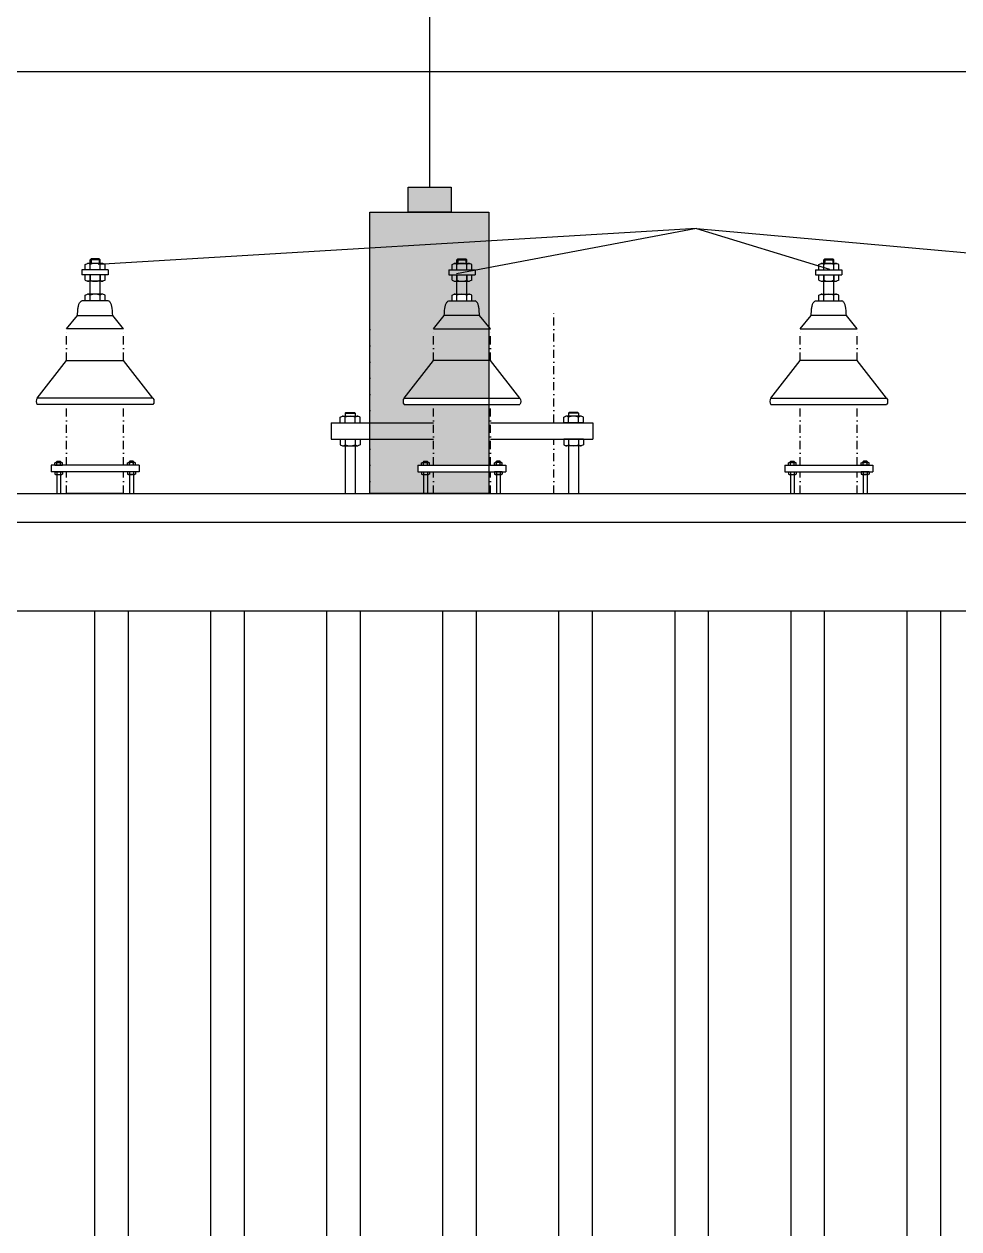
# Model space of a CAD drawing. Header units: inches. Extents: x -246336 to 136055, y -106871 to 69513.
# Drawn here: x -211009 to -210426, y 9566 to 10316 of the extents above; entities that cross this region are included whole.
import ezdxf

# ---------------------------------------------------------------- set-up
doc = ezdxf.new("R2010")
doc.units = ezdxf.units.IN
doc.header["$MEASUREMENT"] = 0
doc.linetypes.add('DASHDOTX2', pattern=[2, 1, -0.5, 0, -0.5])
doc.layers.add('XA-TT1', color=7, linetype='Continuous')

msp = doc.modelspace()

# ---------------------------------------------------------------- hatches: boundary and pattern name
h = msp.add_hatch(color=256)
h.paths.add_polyline_path([(-211193.232, 10199.224), (-211267.214, 10199.224), (-211267.214, 10068.163), (-211193.232, 10068.163)])
h.paths.add_polyline_path([(-211216.689, 10214.962), (-211243.532, 10214.962), (-211243.532, 10199.224), (-211216.689, 10199.224)])
h.paths.add_polyline_path([(-211193.232, 10068.163), (-211267.214, 10068.163), (-211267.214, 10057.867), (-211193.232, 10057.867)])
h.paths.add_polyline_path([(-211193.232, 10057.867), (-211267.214, 10057.867), (-211267.214, 10023.994), (-211193.232, 10023.994)])
h.paths.add_polyline_path([(-210742.424, 10214.962), (-210769.267, 10214.962), (-210769.267, 10199.224), (-210742.424, 10199.224)])
h.paths.add_polyline_path([(-210718.98, 10199.224), (-210792.962, 10199.224), (-210792.962, 10176.938), (-210718.98, 10181.366)])
h.paths.add_polyline_path([(-210743.887, 10163.355), (-210741.851, 10163.355), (-210741.851, 10166.813), (-210740.435, 10167.414, -0.0281686), (-210740.179, 10167.414), (-210738.762, 10167.414), (-210738.762, 10169.655), (-210738.169, 10170.249), (-210733.176, 10170.249), (-210732.582, 10169.655), (-210732.585, 10169.655), (-210732.585, 10167.414), (-210731.166, 10167.414, -0.0281686), (-210730.91, 10167.414), (-210729.493, 10166.813), (-210729.493, 10163.355), (-210727.457, 10163.355), (-210727.457, 10163.028), (-210718.98, 10164.631), (-210718.98, 10181.366), (-210792.962, 10176.938), (-210792.962, 10068.163), (-210753.44, 10068.163), (-210753.44, 10079.395), (-210771.708, 10079.395, -0.3135805), (-210771.708, 10083.513), (-210753.44, 10106.875), (-210753.44, 10126.646), (-210746.7, 10134.996), (-210746.602, 10136.247), (-210746.512, 10137.315), (-210746.425, 10138.224), (-210746.34, 10138.997), (-210746.254, 10139.658), (-210746.164, 10140.228), (-210746.067, 10140.731), (-210745.961, 10141.19), (-210745.842, 10141.625), (-210745.701, 10142.039), (-210745.53, 10142.435), (-210745.319, 10142.812), (-210745.059, 10143.172), (-210744.739, 10143.516), (-210744.352, 10143.844), (-210743.887, 10144.157), (-210741.851, 10144.157), (-210741.851, 10147.614), (-210740.435, 10148.215, -0.0281686), (-210740.179, 10148.215), (-210738.762, 10148.215), (-210738.762, 10156.281), (-210740.179, 10156.281, -0.0281686), (-210740.435, 10156.281), (-210741.851, 10156.882), (-210741.851, 10160.34), (-210743.887, 10160.34)])
h.paths.add_polyline_path([(-210718.98, 10164.631), (-210727.457, 10163.028), (-210727.457, 10160.34), (-210729.493, 10160.34), (-210729.493, 10156.882), (-210730.91, 10156.281, -0.0281686), (-210731.166, 10156.281), (-210732.585, 10156.281), (-210732.585, 10148.215), (-210731.166, 10148.215, -0.0281686), (-210730.91, 10148.215), (-210729.493, 10147.614), (-210729.493, 10144.157), (-210727.457, 10144.157), (-210726.993, 10143.844), (-210726.605, 10143.516), (-210726.286, 10143.172), (-210726.025, 10142.812), (-210725.814, 10142.435), (-210725.643, 10142.039), (-210725.503, 10141.625), (-210725.384, 10141.19), (-210725.278, 10140.731), (-210725.181, 10140.228), (-210725.091, 10139.658), (-210725.004, 10138.997), (-210724.919, 10138.224), (-210724.833, 10137.315), (-210724.742, 10136.247), (-210724.644, 10134.996), (-210718.98, 10127.979)], flags=17)
h.paths.add_polyline_path([(-210725.091, 10139.658), (-210725.181, 10140.228), (-210725.278, 10140.731), (-210725.384, 10141.19), (-210725.503, 10141.625), (-210725.643, 10142.039), (-210725.814, 10142.435), (-210726.025, 10142.812), (-210726.286, 10143.172), (-210726.605, 10143.516), (-210726.993, 10143.844), (-210727.457, 10144.157), (-210743.887, 10144.157), (-210744.352, 10143.844), (-210744.739, 10143.516), (-210745.059, 10143.172), (-210745.319, 10142.812), (-210745.53, 10142.435), (-210745.701, 10142.039), (-210745.842, 10141.625), (-210745.961, 10141.19), (-210746.067, 10140.731), (-210746.164, 10140.228), (-210746.254, 10139.658), (-210746.34, 10138.997), (-210746.425, 10138.224), (-210746.512, 10137.315), (-210746.602, 10136.247), (-210746.7, 10134.996), (-210724.644, 10134.996), (-210724.742, 10136.247), (-210724.833, 10137.315), (-210724.919, 10138.224), (-210725.004, 10138.997)], flags=17)
h.paths.add_polyline_path([(-210732.585, 10156.281), (-210735.672, 10156.281, -0.000081), (-210735.675, 10156.281), (-210738.762, 10156.281), (-210738.762, 10148.215), (-210735.675, 10148.215, -0.000081), (-210735.672, 10148.215), (-210732.585, 10148.215)], flags=17)
h.paths.add_polyline_path([(-210738.762, 10160.34), (-210741.851, 10160.34), (-210741.851, 10156.882), (-210740.435, 10156.281), (-210740.179, 10156.281, 0.174338), (-210738.762, 10156.882)], flags=17)
h.paths.add_polyline_path([(-210732.585, 10160.34), (-210738.762, 10160.34), (-210738.762, 10156.882, 0.0964056), (-210735.675, 10156.281), (-210735.672, 10156.281, 0.0964056), (-210732.585, 10156.882)], flags=17)
h.paths.add_polyline_path([(-210729.493, 10160.34), (-210732.585, 10160.34), (-210732.585, 10156.885, 0.1747502), (-210731.166, 10156.281), (-210730.91, 10156.281), (-210729.493, 10156.882)], flags=17)
h.paths.add_polyline_path([(-210727.457, 10163.355), (-210743.887, 10163.355), (-210743.887, 10160.34), (-210727.457, 10160.34)], flags=17)
h.paths.add_polyline_path([(-210738.762, 10166.813, 0.174338), (-210740.179, 10167.414), (-210740.435, 10167.414), (-210741.851, 10166.813), (-210741.851, 10163.355), (-210738.762, 10163.355)], flags=17)
h.paths.add_polyline_path([(-210732.585, 10166.813, 0.0964056), (-210735.672, 10167.414), (-210735.675, 10167.414, 0.0964056), (-210738.762, 10166.813), (-210738.762, 10163.355), (-210732.585, 10163.355)], flags=17)
h.paths.add_polyline_path([(-210729.493, 10166.813), (-210730.91, 10167.414), (-210731.166, 10167.414, 0.1747502), (-210732.585, 10166.81), (-210732.585, 10163.355), (-210729.493, 10163.355)], flags=17)
h.paths.add_polyline_path([(-210733.176, 10169.655), (-210738.169, 10169.655), (-210738.169, 10167.414), (-210735.675, 10167.414, -0.000081), (-210735.672, 10167.414), (-210733.176, 10167.414)], flags=16)
h.paths.add_polyline_path([(-210718.98, 10126.646), (-210753.44, 10126.646), (-210753.44, 10106.875), (-210718.98, 10106.875)], flags=17)
h.paths.add_polyline_path([(-210724.644, 10134.996), (-210746.7, 10134.996), (-210753.44, 10126.646), (-210718.98, 10126.646), (-210718.98, 10127.979)], flags=17)
h.paths.add_polyline_path([(-210718.98, 10106.875), (-210753.44, 10106.875), (-210771.708, 10083.513), (-210718.98, 10083.513)], flags=17)
h.paths.add_polyline_path([(-210718.98, 10079.395), (-210753.44, 10079.395), (-210753.44, 10041.661), (-210718.98, 10041.661)])
h.paths.add_polyline_path([(-210753.44, 10068.163), (-210792.962, 10068.163), (-210792.962, 10057.867), (-210753.44, 10057.867)])
h.paths.add_polyline_path([(-210753.44, 10057.867), (-210792.962, 10057.867), (-210792.962, 10023.994), (-210759.602, 10023.994), (-210759.602, 10035.92), (-210760.168, 10035.92, -0.0281686), (-210760.271, 10035.92), (-210760.837, 10036.16), (-210760.837, 10037.543), (-210763.128, 10037.543), (-210763.128, 10041.661), (-210760.837, 10041.661), (-210760.837, 10043.044), (-210760.271, 10043.285, -0.0281686), (-210760.168, 10043.285), (-210759.602, 10043.285), (-210759.602, 10044.196), (-210757.13, 10044.196), (-210757.13, 10043.285), (-210756.563, 10043.285, -0.0281686), (-210756.461, 10043.285), (-210755.894, 10043.044), (-210755.894, 10041.661), (-210753.44, 10041.661)])
h.paths.add_polyline_path([(-210718.98, 10037.543), (-210753.44, 10037.543), (-210753.44, 10023.994), (-210718.98, 10023.994)])
h.paths.add_polyline_path([(-210753.44, 10037.543), (-210755.894, 10037.543), (-210755.894, 10036.16), (-210756.461, 10035.92, -0.0281686), (-210756.563, 10035.92), (-210757.13, 10035.92), (-210757.13, 10023.994), (-210753.44, 10023.994)], flags=17)
h.paths.add_polyline_path([(-210757.13, 10035.92), (-210758.366, 10035.92, -0.0000811), (-210758.367, 10035.92), (-210759.602, 10035.92), (-210759.602, 10023.994), (-210757.13, 10023.994)])
h.paths.add_polyline_path([(-210757.131, 10037.543), (-210759.602, 10037.543), (-210759.602, 10036.16, 0.0964056), (-210758.367, 10035.92), (-210758.366, 10035.92, 0.0964056), (-210757.131, 10036.16)], flags=17)
h.paths.add_polyline_path([(-210759.602, 10037.543), (-210760.837, 10037.543), (-210760.837, 10036.16), (-210760.271, 10035.92), (-210760.168, 10035.92, 0.174338), (-210759.602, 10036.16)], flags=17)
h.paths.add_polyline_path([(-210759.602, 10036.16, -0.174338), (-210760.168, 10035.92), (-210758.367, 10035.92, -0.0964056)], flags=17)
h.paths.add_polyline_path([(-210755.894, 10037.543), (-210757.131, 10037.543), (-210757.131, 10036.161, 0.1747502), (-210756.563, 10035.92), (-210756.461, 10035.92), (-210755.894, 10036.16)], flags=17)
h.paths.add_polyline_path([(-210757.131, 10043.044, 0.0964056), (-210758.366, 10043.285), (-210758.367, 10043.285, 0.0964056), (-210759.602, 10043.044), (-210759.602, 10041.661), (-210757.131, 10041.661)], flags=17)
h.paths.add_polyline_path([(-210759.602, 10043.044, 0.174338), (-210760.168, 10043.285), (-210760.271, 10043.285), (-210760.837, 10043.044), (-210760.837, 10041.661), (-210759.602, 10041.661)], flags=17)
h.paths.add_polyline_path([(-210758.367, 10043.285), (-210760.168, 10043.285, -0.174338), (-210759.602, 10043.044, -0.0964056)], flags=17)
h.paths.add_polyline_path([(-210755.894, 10043.044), (-210756.461, 10043.285), (-210756.563, 10043.285, 0.1747502), (-210757.131, 10043.043), (-210757.131, 10041.661), (-210755.894, 10041.661)], flags=17)
h.paths.add_polyline_path([(-210756.563, 10043.285), (-210758.366, 10043.285, -0.0964669), (-210757.13, 10043.044, -0.1744633)], flags=17)
h.paths.add_polyline_path([(-210757.13, 10044.049), (-210759.602, 10044.049), (-210759.602, 10043.285), (-210758.367, 10043.285, -0.0000811), (-210758.366, 10043.285), (-210757.13, 10043.285)], flags=17)

# ---------------------------------------------------------------- linework, layer by layer
at = {"color": 3}
msp.add_line((-211933.257, 10286.965), (-210163.533, 10286.965), dxfattribs=at)
for p, q in [((-210970.452, 10166.813), (-210969.036, 10167.414)), ((-210970.452, 10163.355), (-210970.452, 10166.813)), ((-210959.511, 10167.414), (-210969.036, 10167.414)), ((-210967.363, 10169.655), (-210966.77, 10170.249)), ((-210961.183, 10169.655), (-210967.361, 10169.655)), ((-210967.361, 10167.414), (-210967.361, 10169.655)), ((-210967.361, 10163.355), (-210967.361, 10166.813)), ((-210967.361, 10163.355), (-210967.361, 10166.813)), ((-210961.777, 10170.249), (-210966.77, 10170.249)), ((-210966.77, 10170.249), (-210966.77, 10167.414)), ((-210961.183, 10169.655), (-210961.777, 10170.249)), ((-210961.777, 10170.249), (-210961.777, 10167.414)), ((-210961.183, 10167.414), (-210961.183, 10169.655)), ((-210961.183, 10163.355), (-210961.183, 10166.813)), ((-210961.183, 10163.355), (-210961.183, 10166.813)), ((-210958.094, 10166.813), (-210959.511, 10167.414)), ((-210958.094, 10163.355), (-210958.094, 10166.813)), ((-210741.851, 10166.813), (-210740.435, 10167.414)), ((-210741.851, 10163.355), (-210741.851, 10166.813)), ((-210740.435, 10167.414), (-210730.91, 10167.414)), ((-210738.762, 10169.655), (-210738.169, 10170.249)), ((-210738.762, 10169.655), (-210732.585, 10169.655)), ((-210738.762, 10167.414), (-210738.762, 10169.655)), ((-210738.762, 10163.355), (-210738.762, 10166.813)), ((-210738.762, 10163.355), (-210738.762, 10166.813)), ((-210738.169, 10170.249), (-210733.176, 10170.249)), ((-210738.169, 10170.249), (-210738.169, 10167.414)), ((-210732.582, 10169.655), (-210733.176, 10170.249)), ((-210733.176, 10170.249), (-210733.176, 10167.414)), ((-210732.585, 10167.414), (-210732.585, 10169.655)), ((-210732.585, 10163.355), (-210732.585, 10166.813)), ((-210732.585, 10163.355), (-210732.585, 10166.813)), ((-210729.493, 10166.813), (-210730.91, 10167.414)), ((-210729.493, 10163.355), (-210729.493, 10166.813)), ((-210513.25, 10166.813), (-210511.834, 10167.414)), ((-210513.25, 10163.355), (-210513.25, 10166.813)), ((-210511.834, 10167.414), (-210502.309, 10167.414)), ((-210510.162, 10169.655), (-210509.568, 10170.249)), ((-210510.162, 10169.655), (-210503.984, 10169.655)), ((-210510.162, 10167.414), (-210510.162, 10169.655)), ((-210510.162, 10163.355), (-210510.162, 10166.813)), ((-210510.162, 10163.355), (-210510.162, 10166.813)), ((-210509.568, 10170.249), (-210509.568, 10167.414)), ((-210509.568, 10170.249), (-210504.575, 10170.249)), ((-210503.981, 10169.655), (-210504.575, 10170.249)), ((-210504.575, 10170.249), (-210504.575, 10167.414)), ((-210503.984, 10167.414), (-210503.984, 10169.655)), ((-210503.984, 10163.355), (-210503.984, 10166.813)), ((-210503.984, 10163.355), (-210503.984, 10166.813)), ((-210500.893, 10166.813), (-210502.309, 10167.414)), ((-210500.893, 10163.355), (-210500.893, 10166.813)), ((-210956.058, 10163.355), (-210972.488, 10163.355)), ((-210972.488, 10163.355), (-210972.488, 10160.34)), ((-210956.058, 10160.34), (-210972.488, 10160.34)), ((-210970.452, 10156.882), (-210970.452, 10160.34)), ((-210970.452, 10156.882), (-210969.036, 10156.281)), ((-210959.511, 10156.281), (-210969.036, 10156.281)), ((-210967.361, 10160.34), (-210967.361, 10156.882)), ((-210967.361, 10156.882), (-210967.361, 10160.34)), ((-210967.361, 10148.215), (-210967.361, 10156.281)), ((-210961.183, 10160.34), (-210961.183, 10156.882)), ((-210961.183, 10156.882), (-210961.183, 10160.34)), ((-210961.183, 10148.215), (-210961.183, 10156.281)), ((-210958.094, 10156.882), (-210959.511, 10156.281)), ((-210958.094, 10156.882), (-210958.094, 10160.34)), ((-210956.058, 10163.355), (-210956.058, 10160.34)), ((-210743.887, 10163.355), (-210727.457, 10163.355)), ((-210743.887, 10163.355), (-210743.887, 10160.34)), ((-210743.887, 10160.34), (-210727.457, 10160.34)), ((-210741.851, 10156.882), (-210741.851, 10160.34)), ((-210741.851, 10156.882), (-210740.435, 10156.281)), ((-210740.435, 10156.281), (-210730.91, 10156.281)), ((-210738.762, 10160.34), (-210738.762, 10156.882)), ((-210738.762, 10156.882), (-210738.762, 10160.34)), ((-210738.762, 10148.215), (-210738.762, 10156.281)), ((-210732.585, 10160.34), (-210732.585, 10156.882)), ((-210732.585, 10156.882), (-210732.585, 10160.34)), ((-210732.585, 10148.215), (-210732.585, 10156.281)), ((-210729.493, 10156.882), (-210730.91, 10156.281)), ((-210729.493, 10156.882), (-210729.493, 10160.34)), ((-210727.457, 10163.355), (-210727.457, 10160.34)), ((-210515.286, 10163.355), (-210515.286, 10160.34)), ((-210515.286, 10163.355), (-210498.857, 10163.355)), ((-210515.286, 10160.34), (-210498.857, 10160.34)), ((-210513.25, 10156.882), (-210513.25, 10160.34)), ((-210513.25, 10156.882), (-210511.834, 10156.281)), ((-210511.834, 10156.281), (-210502.309, 10156.281)), ((-210510.162, 10156.882), (-210510.162, 10160.34)), ((-210510.162, 10160.34), (-210510.162, 10156.882)), ((-210510.162, 10148.215), (-210510.162, 10156.281)), ((-210503.984, 10156.882), (-210503.984, 10160.34)), ((-210503.984, 10160.34), (-210503.984, 10156.882)), ((-210503.984, 10148.215), (-210503.984, 10156.281)), ((-210500.893, 10156.882), (-210502.309, 10156.281)), ((-210500.893, 10156.882), (-210500.893, 10160.34)), ((-210498.857, 10163.355), (-210498.857, 10160.34)), ((-210956.058, 10144.157), (-210972.488, 10144.157)), ((-210970.452, 10147.614), (-210969.036, 10148.215)), ((-210970.452, 10144.157), (-210970.452, 10147.614)), ((-210959.511, 10148.215), (-210969.036, 10148.215)), ((-210967.361, 10144.157), (-210967.361, 10147.614)), ((-210961.183, 10144.157), (-210961.183, 10147.614)), ((-210958.094, 10147.614), (-210959.511, 10148.215)), ((-210958.094, 10144.157), (-210958.094, 10147.614)), ((-210743.887, 10144.157), (-210727.457, 10144.157)), ((-210741.851, 10147.614), (-210740.435, 10148.215)), ((-210741.851, 10144.157), (-210741.851, 10147.614)), ((-210740.435, 10148.215), (-210730.91, 10148.215)), ((-210738.762, 10144.157), (-210738.762, 10147.614)), ((-210732.585, 10144.157), (-210732.585, 10147.614)), ((-210729.493, 10147.614), (-210730.91, 10148.215)), ((-210729.493, 10144.157), (-210729.493, 10147.614)), ((-210515.286, 10144.157), (-210498.857, 10144.157)), ((-210513.25, 10147.614), (-210511.834, 10148.215)), ((-210513.25, 10144.157), (-210513.25, 10147.614)), ((-210511.834, 10148.215), (-210502.309, 10148.215)), ((-210510.162, 10144.157), (-210510.162, 10147.614)), ((-210503.984, 10144.157), (-210503.984, 10147.614)), ((-210500.893, 10147.614), (-210502.309, 10148.215)), ((-210500.893, 10144.157), (-210500.893, 10147.614)), ((-210982.041, 10126.646), (-210975.301, 10134.996)), ((-210975.301, 10134.996), (-210953.245, 10134.996)), ((-210946.505, 10126.646), (-210953.245, 10134.996)), ((-210753.44, 10126.646), (-210746.7, 10134.996)), ((-210724.644, 10134.996), (-210746.7, 10134.996)), ((-210717.904, 10126.646), (-210724.644, 10134.996)), ((-210524.839, 10126.646), (-210518.099, 10134.996)), ((-210496.044, 10134.996), (-210518.099, 10134.996)), ((-210489.303, 10126.646), (-210496.044, 10134.996)), ((-210946.505, 10126.646), (-210982.041, 10126.646)), ((-210753.44, 10126.646), (-210717.904, 10126.646)), ((-210524.839, 10126.646), (-210489.303, 10126.646)), ((-211000.309, 10083.513), (-210982.041, 10106.875)), ((-210982.041, 10106.875), (-210946.505, 10106.875)), ((-210928.237, 10083.513), (-210946.505, 10106.875)), ((-210771.708, 10083.513), (-210753.44, 10106.875)), ((-210717.904, 10106.875), (-210753.44, 10106.875)), ((-210699.636, 10083.513), (-210717.904, 10106.875)), ((-210543.107, 10083.513), (-210524.839, 10106.875)), ((-210489.303, 10106.875), (-210524.839, 10106.875)), ((-210471.035, 10083.513), (-210489.303, 10106.875)), ((-210928.237, 10083.513), (-211000.309, 10083.513)), ((-210771.708, 10083.513), (-210699.636, 10083.513)), ((-210543.107, 10083.513), (-210471.035, 10083.513)), ((-210928.237, 10079.395), (-211000.309, 10079.395)), ((-210808.366, 10074.131), (-210807.999, 10074.499)), ((-210808.366, 10074.131), (-210808.366, 10072.222)), ((-210808.366, 10074.131), (-210802.186, 10074.131)), ((-210807.999, 10074.499), (-210802.553, 10074.499)), ((-210802.186, 10074.131), (-210802.553, 10074.499)), ((-210802.186, 10074.131), (-210802.186, 10072.222)), ((-210771.708, 10079.395), (-210699.636, 10079.395)), ((-210669.158, 10074.131), (-210668.791, 10074.499)), ((-210669.158, 10074.131), (-210669.158, 10072.222)), ((-210662.978, 10074.131), (-210669.158, 10074.131)), ((-210663.346, 10074.499), (-210668.791, 10074.499)), ((-210662.978, 10074.131), (-210663.346, 10074.499)), ((-210662.978, 10074.131), (-210662.978, 10072.222)), ((-210543.107, 10079.395), (-210471.035, 10079.395)), ((-210817.182, 10068.163), (-210753.44, 10068.163)), ((-210817.182, 10068.163), (-210817.182, 10057.867)), ((-210811.455, 10071.621), (-210810.039, 10072.222)), ((-210811.455, 10068.163), (-210811.455, 10071.621)), ((-210811.455, 10068.163), (-210799.097, 10068.163)), ((-210810.039, 10072.222), (-210800.514, 10072.222)), ((-210808.366, 10068.163), (-210808.366, 10071.621)), ((-210802.189, 10068.163), (-210802.189, 10071.621)), ((-210799.097, 10071.621), (-210800.514, 10072.222)), ((-210799.097, 10068.163), (-210799.097, 10071.621)), ((-210717.904, 10068.163), (-210654.162, 10068.163)), ((-210672.247, 10071.621), (-210670.831, 10072.222)), ((-210672.247, 10068.163), (-210672.247, 10071.621)), ((-210659.889, 10068.163), (-210672.247, 10068.163)), ((-210661.306, 10072.222), (-210670.831, 10072.222)), ((-210669.156, 10068.163), (-210669.156, 10071.621)), ((-210662.978, 10068.163), (-210662.978, 10071.621)), ((-210659.889, 10071.621), (-210661.306, 10072.222)), ((-210659.889, 10068.163), (-210659.889, 10071.621)), ((-210654.162, 10068.163), (-210654.162, 10057.867)), ((-210654.162, 10068.163), (-210654.162, 10057.867)), ((-210817.182, 10057.867), (-210753.44, 10057.867)), ((-210811.455, 10057.867), (-210799.097, 10057.867)), ((-210811.455, 10057.867), (-210811.455, 10054.41)), ((-210811.455, 10054.41), (-210810.039, 10053.809)), ((-210810.039, 10053.809), (-210800.514, 10053.809)), ((-210808.366, 10057.867), (-210808.366, 10054.41)), ((-210808.366, 10057.867), (-210808.366, 10054.41)), ((-210808.366, 10053.809), (-210808.366, 10023.994)), ((-210802.189, 10057.867), (-210802.189, 10054.41)), ((-210802.186, 10053.809), (-210802.186, 10023.994)), ((-210799.097, 10054.41), (-210800.514, 10053.809)), ((-210799.097, 10057.867), (-210799.097, 10054.41)), ((-210717.904, 10057.867), (-210654.162, 10057.867)), ((-210672.247, 10057.867), (-210672.247, 10054.41)), ((-210659.889, 10057.867), (-210672.247, 10057.867)), ((-210672.247, 10054.41), (-210670.831, 10053.809)), ((-210661.306, 10053.809), (-210670.831, 10053.809)), ((-210669.158, 10053.809), (-210669.158, 10023.994)), ((-210669.156, 10057.867), (-210669.156, 10054.41)), ((-210662.978, 10057.867), (-210662.978, 10054.41)), ((-210662.978, 10057.867), (-210662.978, 10054.41)), ((-210662.978, 10053.809), (-210662.978, 10023.994)), ((-210659.889, 10054.41), (-210661.306, 10053.809)), ((-210659.889, 10057.867), (-210659.889, 10054.41)), ((-210988.203, 10044.049), (-210988.056, 10044.196)), ((-210988.203, 10044.049), (-210985.731, 10044.049)), ((-210988.203, 10044.049), (-210988.203, 10043.285)), ((-210988.056, 10044.196), (-210985.878, 10044.196)), ((-210985.731, 10044.049), (-210985.878, 10044.196)), ((-210985.731, 10044.049), (-210985.731, 10043.285)), ((-210942.816, 10044.049), (-210942.669, 10044.196)), ((-210940.343, 10044.049), (-210942.816, 10044.049)), ((-210942.816, 10044.049), (-210942.816, 10043.285)), ((-210940.49, 10044.196), (-210942.669, 10044.196)), ((-210940.343, 10044.049), (-210940.49, 10044.196)), ((-210940.343, 10044.049), (-210940.343, 10043.285)), ((-210759.602, 10044.049), (-210759.455, 10044.196)), ((-210759.602, 10044.049), (-210759.602, 10043.285)), ((-210759.602, 10044.049), (-210757.13, 10044.049)), ((-210759.455, 10044.196), (-210757.277, 10044.196)), ((-210757.13, 10044.049), (-210757.277, 10044.196)), ((-210757.13, 10044.049), (-210757.13, 10043.285)), ((-210714.215, 10044.049), (-210714.068, 10044.196)), ((-210711.743, 10044.049), (-210714.215, 10044.049)), ((-210714.215, 10044.049), (-210714.215, 10043.285)), ((-210711.89, 10044.196), (-210714.068, 10044.196)), ((-210711.743, 10044.049), (-210711.89, 10044.196)), ((-210711.743, 10044.049), (-210711.743, 10043.285)), ((-210531.001, 10044.049), (-210530.854, 10044.196)), ((-210531.001, 10044.049), (-210528.529, 10044.049)), ((-210531.001, 10044.049), (-210531.001, 10043.285)), ((-210530.854, 10044.196), (-210528.676, 10044.196)), ((-210528.529, 10044.049), (-210528.676, 10044.196)), ((-210528.529, 10044.049), (-210528.529, 10043.285)), ((-210485.614, 10044.049), (-210485.467, 10044.196)), ((-210485.614, 10044.049), (-210485.614, 10043.285)), ((-210483.142, 10044.049), (-210485.614, 10044.049)), ((-210483.289, 10044.196), (-210485.467, 10044.196)), ((-210483.142, 10044.049), (-210483.289, 10044.196)), ((-210483.142, 10044.049), (-210483.142, 10043.285)), ((-210936.817, 10041.661), (-210991.729, 10041.661)), ((-210991.729, 10041.661), (-210991.729, 10037.543)), ((-210991.729, 10041.661), (-210991.729, 10037.543)), ((-210936.817, 10037.543), (-210991.729, 10037.543)), ((-210989.438, 10043.044), (-210988.872, 10043.285)), ((-210989.438, 10041.661), (-210989.438, 10043.044)), ((-210989.438, 10041.661), (-210984.495, 10041.661)), ((-210989.438, 10037.543), (-210984.495, 10037.543)), ((-210989.438, 10037.543), (-210989.438, 10036.16)), ((-210989.438, 10036.16), (-210988.872, 10035.92)), ((-210988.872, 10043.285), (-210985.062, 10043.285)), ((-210988.203, 10041.661), (-210988.203, 10043.044)), ((-210988.203, 10037.543), (-210988.203, 10036.16)), ((-210988.203, 10037.543), (-210988.203, 10036.16)), ((-210985.732, 10041.661), (-210985.732, 10043.044)), ((-210985.732, 10037.543), (-210985.732, 10036.16)), ((-210984.495, 10043.044), (-210985.062, 10043.285)), ((-210984.495, 10036.16), (-210985.062, 10035.92)), ((-210984.495, 10041.661), (-210984.495, 10043.044)), ((-210984.495, 10037.543), (-210984.495, 10036.16)), ((-210944.051, 10043.044), (-210943.485, 10043.285)), ((-210944.051, 10041.661), (-210944.051, 10043.044)), ((-210939.108, 10041.661), (-210944.051, 10041.661)), ((-210939.108, 10037.543), (-210944.051, 10037.543)), ((-210944.051, 10037.543), (-210944.051, 10036.16)), ((-210944.051, 10036.16), (-210943.485, 10035.92)), ((-210939.674, 10043.285), (-210943.485, 10043.285)), ((-210942.814, 10041.661), (-210942.814, 10043.044)), ((-210942.814, 10037.543), (-210942.814, 10036.16)), ((-210940.343, 10041.661), (-210940.343, 10043.044)), ((-210940.343, 10037.543), (-210940.343, 10036.16)), ((-210940.343, 10037.543), (-210940.343, 10036.16)), ((-210939.108, 10043.044), (-210939.674, 10043.285)), ((-210939.108, 10036.16), (-210939.674, 10035.92)), ((-210939.108, 10041.661), (-210939.108, 10043.044)), ((-210939.108, 10037.543), (-210939.108, 10036.16)), ((-210936.817, 10041.661), (-210936.817, 10037.543)), ((-210763.128, 10041.661), (-210708.216, 10041.661)), ((-210763.128, 10041.661), (-210763.128, 10037.543)), ((-210763.128, 10037.543), (-210708.216, 10037.543)), ((-210760.837, 10043.044), (-210760.271, 10043.285)), ((-210760.837, 10041.661), (-210760.837, 10043.044)), ((-210760.837, 10041.661), (-210755.894, 10041.661)), ((-210760.837, 10037.543), (-210760.837, 10036.16)), ((-210760.837, 10037.543), (-210755.894, 10037.543)), ((-210760.837, 10036.16), (-210760.271, 10035.92)), ((-210760.271, 10043.285), (-210756.461, 10043.285)), ((-210759.602, 10041.661), (-210759.602, 10043.044)), ((-210759.602, 10037.543), (-210759.602, 10036.16)), ((-210759.602, 10037.543), (-210759.602, 10036.16)), ((-210757.131, 10041.661), (-210757.131, 10043.044)), ((-210757.131, 10037.543), (-210757.131, 10036.16)), ((-210755.894, 10043.044), (-210756.461, 10043.285)), ((-210755.894, 10036.16), (-210756.461, 10035.92)), ((-210755.894, 10041.661), (-210755.894, 10043.044)), ((-210755.894, 10037.543), (-210755.894, 10036.16)), ((-210715.45, 10043.044), (-210714.884, 10043.285)), ((-210715.45, 10041.661), (-210715.45, 10043.044)), ((-210710.507, 10041.661), (-210715.45, 10041.661)), ((-210710.507, 10037.543), (-210715.45, 10037.543)), ((-210715.45, 10037.543), (-210715.45, 10036.16)), ((-210715.45, 10036.16), (-210714.884, 10035.92)), ((-210711.074, 10043.285), (-210714.884, 10043.285)), ((-210714.214, 10041.661), (-210714.214, 10043.044)), ((-210714.214, 10037.543), (-210714.214, 10036.16)), ((-210711.743, 10041.661), (-210711.743, 10043.044)), ((-210711.743, 10037.543), (-210711.743, 10036.16)), ((-210711.743, 10037.543), (-210711.743, 10036.16)), ((-210710.507, 10043.044), (-210711.074, 10043.285)), ((-210710.507, 10036.16), (-210711.074, 10035.92)), ((-210710.507, 10041.661), (-210710.507, 10043.044)), ((-210710.507, 10037.543), (-210710.507, 10036.16)), ((-210708.216, 10041.661), (-210708.216, 10037.543)), ((-210708.216, 10041.661), (-210708.216, 10037.543)), ((-210534.528, 10041.661), (-210479.615, 10041.661)), ((-210534.528, 10041.661), (-210534.528, 10037.543)), ((-210534.528, 10037.543), (-210479.615, 10037.543)), ((-210532.237, 10043.044), (-210531.67, 10043.285)), ((-210532.237, 10041.661), (-210532.237, 10043.044)), ((-210532.237, 10041.661), (-210527.293, 10041.661)), ((-210532.237, 10037.543), (-210527.293, 10037.543)), ((-210532.237, 10037.543), (-210532.237, 10036.16)), ((-210532.237, 10036.16), (-210531.67, 10035.92)), ((-210531.67, 10043.285), (-210527.86, 10043.285)), ((-210531.001, 10041.661), (-210531.001, 10043.044)), ((-210531.001, 10037.543), (-210531.001, 10036.16)), ((-210531.001, 10037.543), (-210531.001, 10036.16)), ((-210528.53, 10041.661), (-210528.53, 10043.044)), ((-210528.53, 10037.543), (-210528.53, 10036.16)), ((-210527.293, 10043.044), (-210527.86, 10043.285)), ((-210527.293, 10036.16), (-210527.86, 10035.92)), ((-210527.293, 10041.661), (-210527.293, 10043.044)), ((-210527.293, 10037.543), (-210527.293, 10036.16)), ((-210486.849, 10043.044), (-210486.283, 10043.285)), ((-210486.849, 10041.661), (-210486.849, 10043.044)), ((-210481.906, 10041.661), (-210486.849, 10041.661)), ((-210486.849, 10037.543), (-210486.849, 10036.16)), ((-210481.906, 10037.543), (-210486.849, 10037.543)), ((-210486.849, 10036.16), (-210486.283, 10035.92)), ((-210482.473, 10043.285), (-210486.283, 10043.285)), ((-210485.613, 10041.661), (-210485.613, 10043.044)), ((-210485.613, 10037.543), (-210485.613, 10036.16)), ((-210483.142, 10041.661), (-210483.142, 10043.044)), ((-210483.142, 10037.543), (-210483.142, 10036.16)), ((-210483.142, 10037.543), (-210483.142, 10036.16)), ((-210481.906, 10043.044), (-210482.473, 10043.285)), ((-210481.906, 10036.16), (-210482.473, 10035.92)), ((-210481.906, 10041.661), (-210481.906, 10043.044)), ((-210481.906, 10037.543), (-210481.906, 10036.16)), ((-210479.615, 10041.661), (-210479.615, 10037.543)), ((-210479.615, 10041.661), (-210479.615, 10037.543)), ((-210988.872, 10035.92), (-210985.062, 10035.92)), ((-210988.203, 10035.92), (-210988.203, 10023.994)), ((-210985.731, 10035.92), (-210985.731, 10023.994)), ((-210939.674, 10035.92), (-210943.485, 10035.92)), ((-210942.816, 10035.92), (-210942.816, 10023.994)), ((-210940.343, 10035.92), (-210940.343, 10023.994)), ((-210760.271, 10035.92), (-210756.461, 10035.92)), ((-210759.602, 10035.92), (-210759.602, 10023.994)), ((-210757.13, 10035.92), (-210757.13, 10023.994)), ((-210711.074, 10035.92), (-210714.884, 10035.92)), ((-210714.215, 10035.92), (-210714.215, 10023.994)), ((-210711.743, 10035.92), (-210711.743, 10023.994)), ((-210531.67, 10035.92), (-210527.86, 10035.92)), ((-210531.001, 10035.92), (-210531.001, 10023.994)), ((-210528.529, 10035.92), (-210528.529, 10023.994)), ((-210482.473, 10035.92), (-210486.283, 10035.92)), ((-210485.614, 10035.92), (-210485.614, 10023.994)), ((-210483.142, 10035.92), (-210483.142, 10023.994)), ((-210946.505, 10023.994), (-210982.041, 10023.994)), ((-210753.44, 10023.994), (-210717.904, 10023.994)), ((-210524.839, 10023.994), (-210489.303, 10023.994))]:
    msp.add_line(p, q)
at = {"linetype": 'DASHDOTX2', "ltscale": 5}
for p, q in [((-210792.962, 10068.163), (-210792.962, 10137.493)), ((-210678.382, 10068.163), (-210678.382, 10137.493)), ((-210982.041, 10106.875), (-210982.041, 10126.646)), ((-210946.505, 10106.875), (-210946.505, 10126.646)), ((-210753.44, 10106.875), (-210753.44, 10126.646)), ((-210717.904, 10106.875), (-210717.904, 10126.646)), ((-210524.839, 10106.875), (-210524.839, 10126.646)), ((-210489.303, 10106.875), (-210489.303, 10126.646)), ((-210982.041, 10041.661), (-210982.041, 10079.395)), ((-210946.505, 10041.661), (-210946.505, 10079.395)), ((-210753.44, 10041.661), (-210753.44, 10079.395)), ((-210717.904, 10041.661), (-210717.904, 10079.395)), ((-210524.839, 10041.661), (-210524.839, 10079.395)), ((-210489.303, 10041.661), (-210489.303, 10079.395)), ((-210792.962, 10023.994), (-210792.962, 10057.867)), ((-210678.382, 10023.994), (-210678.382, 10057.867)), ((-210982.041, 10023.994), (-210982.041, 10037.543)), ((-210946.505, 10023.994), (-210946.505, 10037.543)), ((-210753.44, 10023.994), (-210753.44, 10037.543)), ((-210717.904, 10023.994), (-210717.904, 10037.543)), ((-210524.839, 10023.994), (-210524.839, 10037.543)), ((-210489.303, 10023.994), (-210489.303, 10037.543))]:
    msp.add_line(p, q, dxfattribs=at)
for points in [[(-210769.267, 10214.962), (-210742.424, 10214.962), (-210742.424, 10199.224), (-210769.267, 10199.224)], [(-210792.962, 10199.224), (-210718.98, 10199.224), (-210718.98, 10023.994), (-210792.962, 10023.994)], [(-210964.457, 9129.09), (-210964.457, 9950.936), (-210943.758, 9950.936), (-210943.758, 9129.09)], [(-210892.139, 9129.09), (-210892.139, 9950.936), (-210871.44, 9950.936), (-210871.44, 9129.09)], [(-210819.821, 9129.09), (-210819.821, 9950.936), (-210799.122, 9950.936), (-210799.122, 9129.09)], [(-210747.503, 9129.09), (-210747.503, 9950.936), (-210726.805, 9950.936), (-210726.805, 9129.09)], [(-210675.185, 9129.09), (-210675.185, 9950.936), (-210654.487, 9950.936), (-210654.487, 9129.09)], [(-210602.868, 9129.09), (-210602.868, 9950.936), (-210582.169, 9950.936), (-210582.169, 9129.09)], [(-210530.55, 9129.09), (-210530.55, 9950.936), (-210509.851, 9950.936), (-210509.851, 9129.09)], [(-210458.232, 9129.09), (-210458.232, 9950.936), (-210437.533, 9950.936), (-210437.533, 9129.09)]]:
    msp.add_lwpolyline(points, close=True)
for points in [[(-210975.301, 10134.996), (-210975.203, 10136.247), (-210975.113, 10137.315), (-210975.026, 10138.224), (-210974.941, 10138.997), (-210974.855, 10139.658), (-210974.765, 10140.228), (-210974.668, 10140.731), (-210974.562, 10141.19), (-210974.443, 10141.625), (-210974.302, 10142.039), (-210974.131, 10142.435), (-210973.92, 10142.812), (-210973.659, 10143.172), (-210973.34, 10143.516), (-210972.953, 10143.844), (-210972.488, 10144.157)], [(-210953.245, 10134.996), (-210953.343, 10136.247), (-210953.434, 10137.315), (-210953.52, 10138.224), (-210953.605, 10138.997), (-210953.691, 10139.658), (-210953.782, 10140.228), (-210953.878, 10140.731), (-210953.984, 10141.19), (-210954.104, 10141.625), (-210954.244, 10142.039), (-210954.415, 10142.435), (-210954.626, 10142.812), (-210954.887, 10143.172), (-210955.206, 10143.516), (-210955.593, 10143.844), (-210956.058, 10144.157)], [(-210746.7, 10134.996), (-210746.602, 10136.247), (-210746.512, 10137.315), (-210746.425, 10138.224), (-210746.34, 10138.997), (-210746.254, 10139.658), (-210746.164, 10140.228), (-210746.067, 10140.731), (-210745.961, 10141.19), (-210745.842, 10141.625), (-210745.701, 10142.039), (-210745.53, 10142.435), (-210745.319, 10142.812), (-210745.059, 10143.172), (-210744.739, 10143.516), (-210744.352, 10143.844), (-210743.887, 10144.157)], [(-210724.644, 10134.996), (-210724.742, 10136.247), (-210724.833, 10137.315), (-210724.919, 10138.224), (-210725.004, 10138.997), (-210725.091, 10139.658), (-210725.181, 10140.228), (-210725.278, 10140.731), (-210725.384, 10141.19), (-210725.503, 10141.625), (-210725.643, 10142.039), (-210725.814, 10142.435), (-210726.025, 10142.812), (-210726.286, 10143.172), (-210726.605, 10143.516), (-210726.993, 10143.844), (-210727.457, 10144.157)], [(-210518.099, 10134.996), (-210518.002, 10136.247), (-210517.911, 10137.315), (-210517.824, 10138.224), (-210517.739, 10138.997), (-210517.653, 10139.658), (-210517.563, 10140.228), (-210517.466, 10140.731), (-210517.36, 10141.19), (-210517.241, 10141.625), (-210517.101, 10142.039), (-210516.929, 10142.435), (-210516.718, 10142.812), (-210516.458, 10143.172), (-210516.138, 10143.516), (-210515.751, 10143.844), (-210515.286, 10144.157)], [(-210496.044, 10134.996), (-210496.141, 10136.247), (-210496.232, 10137.315), (-210496.318, 10138.224), (-210496.404, 10138.997), (-210496.49, 10139.658), (-210496.58, 10140.228), (-210496.677, 10140.731), (-210496.783, 10141.19), (-210496.902, 10141.625), (-210497.042, 10142.039), (-210497.214, 10142.435), (-210497.425, 10142.812), (-210497.685, 10143.172), (-210498.004, 10143.516), (-210498.392, 10143.844), (-210498.857, 10144.157)], [(-211149.722, 9950.936), (-209886.252, 9950.936), (-209886.252, 9129.09), (-211585.092, 9129.09)]]:
    msp.add_lwpolyline(points)
for points in [[(-211000.309, 10083.513, 0.3135805), (-211000.309, 10079.395, 4.3223178)], [(-210928.237, 10083.513, -0.3135805), (-210928.237, 10079.395, -4.3223178)], [(-210771.708, 10083.513, 0.3135805), (-210771.708, 10079.395, 4.3223178)], [(-210699.636, 10083.513, -0.3135805), (-210699.636, 10079.395, -4.3223178)], [(-210543.107, 10083.513, 0.3135805), (-210543.107, 10079.395, 4.3223178)], [(-210471.035, 10083.513, -0.3135805), (-210471.035, 10079.395, -4.3223178)], [(-211336.825, 10005.915), (-211514.247, 10005.915, -0.4142136), (-211527.117, 10018.785), (-211527.117, 10023.994), (-209944.227, 10023.994), (-209944.227, 10018.785, -0.4142136), (-209957.097, 10005.915), (-211149.722, 10005.915)]]:
    msp.add_lwpolyline(points, format="xyb")
for centre, radius, start, end in [((-210968.908, 10165.144), 2.274, 47.21522, 93.227031), ((-210964.272, 10159.181), 8.233, 67.964255, 112.035745), ((-210959.639, 10165.144), 2.274, 86.772969, 132.78478), ((-210740.307, 10165.144), 2.274, 47.21522, 93.227031), ((-210735.674, 10159.181), 8.233, 67.964255, 112.035745), ((-210731.038, 10165.144), 2.274, 86.772969, 132.78478), ((-210511.706, 10165.144), 2.274, 47.21522, 93.227031), ((-210507.073, 10159.181), 8.233, 67.964255, 112.035745), ((-210502.437, 10165.144), 2.274, 86.772969, 132.78478), ((-210968.908, 10158.551), 2.274, 266.772969, 312.78478), ((-210964.272, 10164.514), 8.233, 247.964255, 292.035745), ((-210959.639, 10158.551), 2.274, 227.21522, 273.227031), ((-210740.307, 10158.551), 2.274, 266.772969, 312.78478), ((-210735.674, 10164.514), 8.233, 247.964255, 292.035745), ((-210731.038, 10158.551), 2.274, 227.21522, 273.227031), ((-210511.706, 10158.551), 2.274, 266.772969, 312.78478), ((-210507.073, 10164.514), 8.233, 247.964255, 292.035745), ((-210502.437, 10158.551), 2.274, 227.21522, 273.227031), ((-210968.908, 10145.945), 2.274, 47.21522, 93.227031), ((-210964.272, 10139.983), 8.233, 67.964255, 112.035745), ((-210959.639, 10145.945), 2.274, 86.772969, 132.78478), ((-210740.307, 10145.945), 2.274, 47.21522, 93.227031), ((-210735.674, 10139.983), 8.233, 67.964255, 112.035745), ((-210731.038, 10145.945), 2.274, 86.772969, 132.78478), ((-210511.706, 10145.945), 2.274, 47.21522, 93.227031), ((-210507.073, 10139.983), 8.233, 67.964255, 112.035745), ((-210502.437, 10145.945), 2.274, 86.772969, 132.78478), ((-210809.911, 10069.952), 2.274, 47.21522, 93.227031), ((-210805.278, 10063.989), 8.233, 67.964255, 112.035745), ((-210800.642, 10069.952), 2.274, 86.772969, 132.78478), ((-210670.703, 10069.952), 2.274, 47.21522, 93.227031), ((-210666.067, 10063.989), 8.233, 67.964255, 112.035745), ((-210661.434, 10069.952), 2.274, 86.772969, 132.78478), ((-210809.911, 10056.079), 2.274, 266.772969, 312.78478), ((-210805.278, 10062.041), 8.233, 247.964255, 292.035745), ((-210800.642, 10056.079), 2.274, 227.21522, 273.227031), ((-210670.703, 10056.079), 2.274, 266.772969, 312.78478), ((-210666.067, 10062.041), 8.233, 247.964255, 292.035745), ((-210661.434, 10056.079), 2.274, 227.21522, 273.227031), ((-210988.82, 10042.377), 0.909, 47.21522, 93.227031), ((-210988.82, 10036.828), 0.909, 266.772969, 312.78478), ((-210986.967, 10039.992), 3.293, 67.964255, 112.035745), ((-210986.967, 10039.213), 3.293, 247.964255, 292.035745), ((-210985.113, 10042.377), 0.909, 86.772969, 132.78478), ((-210985.113, 10036.828), 0.909, 227.21522, 273.227031), ((-210943.433, 10042.377), 0.909, 47.21522, 93.227031), ((-210943.433, 10036.828), 0.909, 266.772969, 312.78478), ((-210941.579, 10039.992), 3.293, 67.964255, 112.035745), ((-210941.579, 10039.213), 3.293, 247.964255, 292.035745), ((-210939.726, 10042.377), 0.909, 86.772969, 132.78478), ((-210939.726, 10036.828), 0.909, 227.21522, 273.227031), ((-210760.22, 10042.377), 0.909, 47.21522, 93.227031), ((-210760.22, 10036.828), 0.909, 266.772969, 312.78478), ((-210758.366, 10039.992), 3.293, 67.964255, 112.035745), ((-210758.366, 10039.213), 3.293, 247.964255, 292.035745), ((-210756.512, 10042.377), 0.909, 86.772969, 132.78478), ((-210756.512, 10036.828), 0.909, 227.21522, 273.227031), ((-210714.833, 10042.377), 0.909, 47.21522, 93.227031), ((-210714.833, 10036.828), 0.909, 266.772969, 312.78478), ((-210712.978, 10039.992), 3.293, 67.964255, 112.035745), ((-210712.978, 10039.213), 3.293, 247.964255, 292.035745), ((-210711.125, 10042.377), 0.909, 86.772969, 132.78478), ((-210711.125, 10036.828), 0.909, 227.21522, 273.227031), ((-210531.619, 10042.377), 0.909, 47.21522, 93.227031), ((-210531.619, 10036.828), 0.909, 266.772969, 312.78478), ((-210529.766, 10039.992), 3.293, 67.964255, 112.035745), ((-210529.766, 10039.213), 3.293, 247.964255, 292.035745), ((-210527.911, 10042.377), 0.909, 86.772969, 132.78478), ((-210527.911, 10036.828), 0.909, 227.21522, 273.227031), ((-210486.232, 10042.377), 0.909, 47.21522, 93.227031), ((-210486.232, 10036.828), 0.909, 266.772969, 312.78478), ((-210484.377, 10039.992), 3.293, 67.964255, 112.035745), ((-210484.377, 10039.213), 3.293, 247.964255, 292.035745), ((-210482.524, 10042.377), 0.909, 86.772969, 132.78478), ((-210482.524, 10036.828), 0.909, 227.21522, 273.227031)]:
    msp.add_arc(centre, radius, start, end)
at = {"layer": 'XA-TT1', "color": 5, "flags": 128}
for points in [[(-210589.497, 10189.117), (-210962.288, 10166.802)], [(-210589.497, 10189.117), (-210738.957, 10160.853)], [(-210589.497, 10189.117), (-210506.693, 10163.828)], [(-210589.497, 10189.117), (-210274.429, 10160.853)]]:
    msp.add_lwpolyline(points, dxfattribs=at)
at = {"layer": 'XA-TT1', "color": 2}
msp.add_arc((172532.709, 10129.405), 383288.564, 179.59252489, 179.98721054, dxfattribs=at)

doc.saveas('drawing.dxf')
